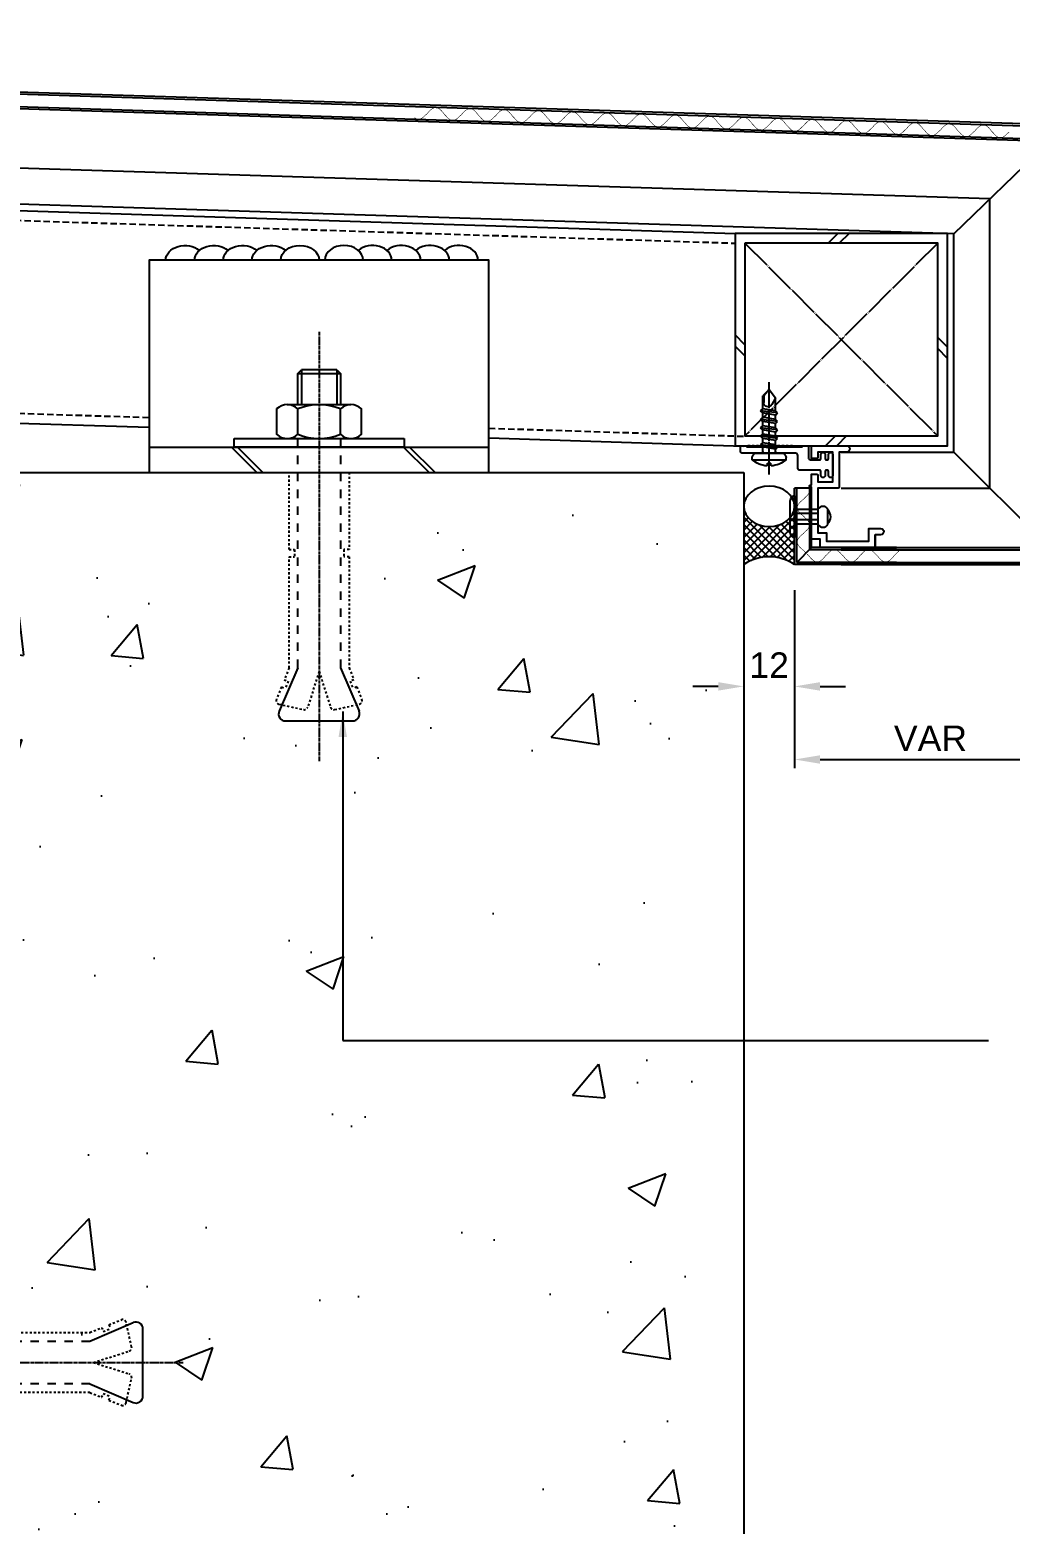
# Model space of a CAD drawing. Header units: millimetres. Extents: x 3549 to 7984, y 668 to 4080.
# Drawn here: x 4183.7 to 4414.6, y 3318.3 to 3670.2 of the extents above; entities that cross this region are included whole.
import ezdxf

# ---------------------------------------------------------------- set-up
doc = ezdxf.new("R2010")
doc.units = ezdxf.units.MM
for name, pattern in [('A2', [8, 2, -2, 2, -2]), ('C2', [1.125, 0.75, -0.125, 0.125, -0.125]), ('CENTER', [7.75, 7.25, -0.25, 0, -0.25]), ('HIDDEN', [0.375, 0.25, -0.125]), ('HIDDEN2', [1, 0.5, -0.5])]:
    doc.linetypes.add(name, pattern=pattern)
doc.layers.get('Defpoints').update_dxf_attribs({"color": 211})
for name, color, linetype in [('.1 text box', 7, 'Continuous'), ('3', 3, 'Continuous'), ('4', 4, 'Continuous'), ('A-SECT-WALL', 52, 'Continuous'), ('BOARD', 55, 'Continuous'), ('Bolt', 1, 'Continuous'), ('COL', 2, 'Continuous'), ('Dims', 1, 'Continuous'), ('FAST', 60, 'Continuous'), ('HAT', 5, 'Continuous'), ('INS', 2, 'Continuous'), ('PI', 6, 'Continuous'), ('Structure', 6, 'Continuous'), ('TEXT', 2, 'Continuous')]:
    doc.layers.add(name, color=color, linetype=linetype)
doc.layers.add('NT Panel', color=7, linetype='Continuous', true_color=0xbfff7f)
doc.styles.get("Standard").update_dxf_attribs({"font": 'arial.ttf'})
doc.dimstyles.new('Telling', dxfattribs={"dimscale": 2, "dimtxt": 3, "dimasz": 3, "dimexe": 1, "dimexo": 3, "dimgap": 1, "dimtad": 1, "dimdec": 1, "dimrnd": 1, "dimdsep": 46, "dimtxsty": 'Standard', "dimcen": 3, "dimclrd": 1, "dimclre": 1, "dimclrt": 2, "dimadec": 0, "dimazin": 0, "dimtfac": 1, "dimtdec": 1, "dimtofl": 0, "dimtmove": 0, "dimatfit": 0, "dimfxl": 1, "dimtolj": 1, "dimtzin": 0, "dimlwe": -1, "dimarcsym": 0})

# ---------------------------------------------------------------- blocks, each defined once
blk = doc.blocks.new('50')
at = {"color": 1, "linetype": 'CENTER'}
for p, q in [((-3.973676047059371, -22.69999999999999), (-49.37367604706037, 22.70000000000212)), ((-3.973676047060508, 22.7), (-49.37367604705673, -22.7))]:
    blk.add_line(p, q, dxfattribs=at)
at = {"layer": 'PI', "color": 9}
for p, q in [((-31.11866989110399, 25.00000000000028), (-28.81866989114565, 22.69999999999999)), ((-28.46701946156986, 25.00000000000121), (-26.16701946162516, 22.70000000000003)), ((-49.37367604706037, 1.244822420986566), (-51.67367604706033, -1.055177578970756)), ((-1.673676046914807, 1.819822421122694), (-3.97367604706028, -0.480177578981511)), ((-49.37367604706037, -1.406828008544892), (-51.67367604705919, -3.706828008486696)), ((-1.67367604691367, -0.8318280084114349), (-3.97367604706028, -3.131828008501998)), ((-30.54366989111418, -22.70000000000005), (-28.24366989101054, -25.00000000014552)), ((-27.89201946158209, -22.70000000000002), (-25.5920194614946, -25.0000000001446))]:
    blk.add_line(p, q, dxfattribs=at)
at = {"layer": 'PI', "color": 4}
for points in [[(-1.673676047060326, -25), (-51.67367604706033, -25), (-51.67367604706033, 25), (-1.673676047060326, 25)], [(-3.97367604706028, -22.7), (-49.37367604706037, -22.7), (-49.37367604706037, 22.69999999999999), (-3.97367604706028, 22.7)]]:
    blk.add_lwpolyline(points, close=True, dxfattribs=at)
blk = doc.blocks.new('set anchor')
at = {"color": 1, "linetype": 'C2'}
blk.add_line((0, -27.16666666666606), (0, 74.08333333333303), dxfattribs=at)
at = {"color": 3}
for p, q in [((7.878024141747574, 64.5), (-7.878024141748028, 64.5)), ((-5.000000000000455, 51.99999999999909), (-9.40728351726466, 62.17065427060879)), ((5, 51.99999999999909), (9.407283517264204, 62.17065427060879))]:
    blk.add_line(p, q, dxfattribs=at)
at = {"color": 2, "linetype": 'HIDDEN2'}
for p, q in [((-3.660509358127456, 61.83470162411959), (-9.459592181196513, 60.54601655232636)), ((-4.547473508864641e-13, 52.83333333333303), (-2.685629159934251, 61.27388212169717)), ((0, 52.83333333333303), (2.685629159933796, 61.27388212169717)), ((9.459592181196058, 60.54601655232636), (3.660509358127001, 61.83470162411959)), ((-8.887587518995133, 56.51063546415207), (-10.05254737541873, 59.42303510521106)), ((-8.887587518995133, 56.51063546415207), (-7.97772672293604, 56.84929640348037)), ((-7.28697478498998, 55.15260646604929), (-7.97772672293604, 56.84929640348037)), ((7.286974784989525, 55.15260646604929), (7.977726722935586, 56.84929640348037)), ((8.887587518994224, 56.51063546415207), (7.977726722935586, 56.84929640348037)), ((8.887587518994678, 56.51063546415207), (10.05254737541782, 59.42303510521106)), ((-8.19805604530302, 54.78680677992088), (-7.28697478498998, 55.15260646604929)), ((-7.08333333333394, 51.99999999999909), (-8.19805604530302, 54.78680677992088)), ((7.08333333333303, 51.99999999999909), (8.19805604530211, 54.78680677992088)), ((8.19805604530211, 54.78680677992088), (7.286974784989525, 55.15260646604929)), ((-7.08333333333394, 25.83333333333394), (-7.08333333333394, 51.99999999999909)), ((7.08333333333303, 51.99999999999909), (7.08333333333303, 25.83333333333394)), ((-7.08333333333394, 25.83333333333394), (-5.833333333333485, 25.83333333333394)), ((-5.833333333333485, 24.16666666666697), (-5.833333333333485, 25.83333333333394)), ((7.08333333333303, 25.83333333333394), (5.83333333333303, 25.83333333333394)), ((5.83333333333303, 24.16666666666697), (5.83333333333303, 25.83333333333394)), ((-7.08333333333394, 6), (-7.08333333333394, 24.16666666666697)), ((-7.08333333333394, 24.16666666666697), (-5.833333333333485, 24.16666666666697)), ((7.08333333333303, 24.16666666666697), (5.83333333333303, 24.16666666666697)), ((7.08333333333303, 24.16666666666697), (7.08333333333303, 6))]:
    blk.add_line(p, q, dxfattribs=at)
at = {"color": 3, "linetype": 'A2'}
for p, q in [((-5.000000000000455, -2), (-5.000000000000455, 51.99999999999909)), ((5, 51.99999999999909), (5, -2))]:
    blk.add_line(p, q, dxfattribs=at)
at = {"color": 4}
for p, q in [((-20, 0), (20, 0)), ((-20, -2), (-20, 0)), ((20, 0), (20, -2)), ((20, -2), (-20, -2))]:
    blk.add_line(p, q, dxfattribs=at)
blk.add_line((7.5, -2), (-7.499999999995453, -2))
blk.add_line((7.5, -2), (-7.499999999995453, -2))
at = {"color": 2}
for p, q in [((-5.000000000002274, -3.010362971078393), (-5.000000000002274, -9)), ((5, -3.010362971082031), (5, -9)), ((7.5, -10), (-7.499999999995453, -10)), ((-5, -17.35516112345522), (-5, -9.997680739844327)), ((-4.16666666666697, -18.18849445678825), (-4.16666666666697, -9.996714381446509)), ((4.16666666666697, -18.18849445678825), (4.16666666666606, -9.98705079746287)), ((5, -9.986084439065053), (5, -17.35516112345522)), ((5, -17.35516112345522), (-5, -17.35516112345522)), ((-4.16666666666697, -18.18849445678825), (-5, -17.35516112345522)), ((5, -17.35516112345522), (4.166666666666515, -18.18849445678825)), ((-4.16666666666697, -18.18849445678825), (4.166666666666515, -18.18849445678825))]:
    blk.add_line(p, q, dxfattribs=at)
blk.add_lwpolyline([(5, -3.010362971082031, 0.2020725942163737), (-5, -3.010362971082031, 0.4041451884348061), (-10.00000000000182, -3.010362971092945), (-10.00000000000182, -8.989637028907964, 0.4041451884348061), (-5, -8.989637028918878, 0.2020725942163737), (5, -8.989637028918878, 0.4041451884348061), (10, -8.989637028908874), (10, -3.010362971092036, 0.4041451884348062)], format="xyb", close=True, dxfattribs=at)
at = {"color": 3}
for centre, start, end in [((-7.878024141748028, 62.83333333333303), 90, 203.4286928087398), ((7.878024141747574, 62.83333333333303), 336.5713071912602, 90)]:
    blk.add_arc(centre, 1.666666666666667, start, end, dxfattribs=at)
at = {"color": 2, "linetype": 'HIDDEN2'}
for centre, start, end in [((-9.278816799680953, 59.73252733550635), 102.5288077091571, 201.8014094863518), ((-3.479733976611897, 61.02121240729957), 17.65012421993351, 102.5288077091571), ((3.479733976611442, 61.02121240729957), 77.47119229084285, 162.3498757800665), ((9.278816799680499, 59.73252733550635), 338.1985905136482, 77.47119229084285)]:
    blk.add_arc(centre, 0.8333333333333333, start, end, dxfattribs=at)
blk = doc.blocks.new('*D42')
at = {"layer": 'Defpoints', "color": 0, "transparency": 16777216}
for p in [(3955.286990660254, 3707.559408414361), (3953.871596351185, 3662.865952754053), (4427.871596364221, 3647.854875794242)]:
    blk.add_point(p, dxfattribs=at)
at = {"layer": 'Dims', "color": 1, "transparency": 16777216}
for p, q in [((3954.061514770799, 3668.862946250289), (3955.350296800125, 3709.55840624644)), ((4428.061514783835, 3653.851869290477), (4429.350296813161, 3694.547329286629))]:
    blk.add_line(p, q, dxfattribs=at)
at = {"layer": 'Dims', "color": 1, "lineweight": -2, "transparency": 16777216}
blk.add_line((4423.289997177054, 3692.738249874164), (3961.283984156489, 3707.369489994747), dxfattribs=at)
at = {"layer": 'Dims', "color": 1, "transparency": 16777216}
for points in [[(3961.315637226425, 3708.368988910787), (3961.252331086554, 3706.369991078708), (3955.286990660254, 3707.559408414361)], [(4423.32165024699, 3693.737748790204), (4423.258344107118, 3691.738750958125), (4429.286990673289, 3692.54833145455)]]:
    blk.add_solid(points, dxfattribs=at)
at = {"layer": 'Dims', "color": 2, "transparency": 16777216, "insert": (4192.44525601645, 3705.051364514652), "char_height": 6, "attachment_point": 5, "rotation": 358.1861097034877}
blk.add_mtext('\\A1;VAR', dxfattribs=at)
blk = doc.blocks.new('*D55')
at = {"layer": 'Defpoints', "color": 0, "transparency": 16777216}
for p in [(4351.871596361428, 3537.311017112594), (4363.871596361432, 3537.311017112594), (4363.871596361432, 3515.61149895537)]:
    blk.add_point(p, dxfattribs=at)
at = {"layer": 'Dims', "color": 1, "transparency": 16777216}
for p, q in [((4351.871596361428, 3531.311017112594), (4351.871596361428, 3513.61149895537)), ((4363.871596361432, 3531.311017112594), (4363.871596361432, 3513.61149895537))]:
    blk.add_line(p, q, dxfattribs=at)
at = {"layer": 'Dims', "color": 1, "lineweight": -2, "transparency": 16777216}
for p, q in [((4345.871596361428, 3515.61149895537), (4339.871596361428, 3515.61149895537)), ((4369.871596361432, 3515.61149895537), (4375.871596361432, 3515.61149895537))]:
    blk.add_line(p, q, dxfattribs=at)
at = {"layer": 'Dims', "color": 1, "transparency": 16777216}
for points in [[(4345.871596361428, 3516.61149895537), (4345.871596361428, 3514.61149895537), (4351.871596361428, 3515.61149895537)], [(4369.871596361432, 3516.61149895537), (4369.871596361432, 3514.61149895537), (4363.871596361432, 3515.61149895537)]]:
    blk.add_solid(points, dxfattribs=at)
at = {"layer": 'Dims', "color": 2, "transparency": 16777216, "insert": (4357.87159636143, 3520.623777263692), "char_height": 6, "attachment_point": 5}
blk.add_mtext('\\A1;12', dxfattribs=at)
blk = doc.blocks.new('*D43')
at = {"layer": 'Defpoints', "color": 0, "transparency": 16777216}
for p in [(4363.871596361432, 3544.3110156306), (4427.871596364221, 3544.311015630598), (4427.871596364221, 3498.392801317546)]:
    blk.add_point(p, dxfattribs=at)
at = {"layer": 'Dims', "color": 1, "transparency": 16777216}
for p, q in [((4363.871596361432, 3538.3110156306), (4363.871596361432, 3496.392801317546)), ((4427.871596364221, 3538.311015630598), (4427.871596364221, 3496.392801317546))]:
    blk.add_line(p, q, dxfattribs=at)
at = {"layer": 'Dims', "color": 1, "lineweight": -2, "transparency": 16777216}
blk.add_line((4369.871596361432, 3498.392801317546), (4421.871596364221, 3498.392801317546), dxfattribs=at)
at = {"layer": 'Dims', "color": 1, "transparency": 16777216}
for points in [[(4369.871596361432, 3499.392801317546), (4369.871596361432, 3497.392801317546), (4363.871596361432, 3498.392801317546)], [(4421.871596364221, 3499.392801317546), (4421.871596364221, 3497.392801317546), (4427.871596364221, 3498.392801317546)]]:
    blk.add_solid(points, dxfattribs=at)
at = {"layer": 'Dims', "color": 2, "transparency": 16777216, "insert": (4395.871596362826, 3503.392801317546), "char_height": 6, "attachment_point": 5}
blk.add_mtext('\\A1;VAR', dxfattribs=at)
blk = doc.blocks.new('SLIDE-MOLD')
at = {"layer": '.1 text box', "color": 7, "ltscale": 0.8, "true_color": 0xffffff, "elevation": 1.049471199531806e-09}
blk.add_lwpolyline([(27951.36386872296, 11468.83761146928), (27951.36386872296, 11465.83761146928), (27951.36386872296, 11468.83761146928), (27964.36386872296, 11468.83761146928), (27964.36386872296, 11466.83761146928), (27966.36386872296, 11466.83761146928), (27966.36386872296, 11454.58761146928), (27966.73749444953, 11454.52356644338, -0.679596090826969), (27966.73749444949, 11454.15165649518), (27966.36386872296, 11454.08761146928), (27966.36386872296, 11451.58761146928), (27965.11386872296, 11451.58761146928, -0.414213562373095), (27964.86386872296, 11451.83761146928), (27964.86386872296, 11453.33761146928), (27961.36386872296, 11453.33761146928), (27961.36386872296, 11446.33761146928), (27964.86386872296, 11446.33761146928), (27964.86386872296, 11447.58761146928, -0.414213562373095), (27965.11386872296, 11447.83761146928), (27966.36386872296, 11447.83761146928), (27966.36386872296, 11445.08761146928, -0.414213562373095), (27966.11386872296, 11444.83761146928), (27958.11386872296, 11444.83761146928, -0.9999999999999999), (27958.11386872296, 11446.33761146928), (27959.86386872296, 11446.33761146928), (27959.86386872296, 11454.58761146928, -0.414213562373095), (27960.11386872296, 11454.83761146928), (27964.86386872296, 11454.83761146928), (27964.86386872296, 11465.33761146928), (27962.86386872296, 11465.33761146928), (27962.86386872296, 11467.33761146928), (27952.86386872296, 11467.33761146928), (27952.86386872296, 11464.33761146928), (27950.11386872297, 11464.33761146928, -1.000000000000075), (27950.11386872297, 11465.83761146929), (27951.36386872296, 11465.83761146928)], format="xyb", dxfattribs=at)
blk.add_lwpolyline([(27982.86386872296, 11444.83761146928), (27981.86386872296, 11444.83761146928, -0.4142135623730976), (27981.61386872296, 11445.08761146928), (27981.61386872296, 11445.13761146927), (27968.61386872296, 11445.13761146927), (27968.61386872296, 11445.08761146928, -0.4142135623730927), (27968.36386872296, 11444.83761146928), (27967.36386872296, 11444.83761146928, -0.4142135623730976), (27967.11386872296, 11445.08761146928), (27967.11386872296, 11447.63761146927, 0.4142135623731117), (27966.61386872296, 11448.13761146927), (27964.41386872278, 11448.13761146927, 0.4142135623730617), (27964.16386872278, 11447.88761146927), (27964.16386872278, 11446.93761146926, -0.9999999999999999), (27963.16386872278, 11446.93761146926), (27963.16386872278, 11447.88761146927, 0.4142135623731283), (27962.91386872278, 11448.13761146927), (27962.61386872296, 11448.13761146927, 0.414213562373095), (27962.36386872296, 11447.88761146927), (27962.36386872296, 11446.93761146926, -0.9999999999999999), (27961.36386872296, 11446.93761146926), (27961.36386872296, 11451.83761146928, -0.9999999999999999), (27962.36386872296, 11451.83761146928), (27962.36386872296, 11450.88761146927, 0.4142135623731283), (27962.61386872296, 11450.63761146927), (27962.91386872278, 11450.63761146927, 0.414213562373095), (27963.16386872278, 11450.88761146927), (27963.16386872278, 11451.83761146928, -1.000000000000057), (27964.16386872278, 11451.83761146928), (27964.16386872278, 11450.88761146927, 0.414213562373095), (27964.41386872278, 11450.63761146927), (27969.12386872274, 11450.63761146927, -0.414213562373095), (27969.62386872274, 11450.13761146927), (27969.62386872274, 11447.13761146927, 0.414213562373095), (27970.12386872274, 11446.63761146927), (27976.06386872292, 11446.63761146927), (27976.36386872296, 11446.33761146928), (27976.66386872278, 11446.63761146927), (27982.61386872296, 11446.63761146927, -0.414213562373095), (27983.11386872296, 11446.13761146927), (27983.11386872296, 11445.08761146928, -0.4142135623730935)], format="xyb", close=True, dxfattribs=at)
blk = doc.blocks.new('피스')
at = {"color": 1, "linetype": 'CENTER'}
for p, q in [((0, 4.994234959285676), (-1.45519e-11, -16.76617960838484)), ((-0.5, 2.979417234224456), (-0.3999999999941792, 2.303861639979004)), ((0.5, 2.979417234226275), (0.4000000000087312, 2.303861639979004))]:
    blk.add_line(p, q, dxfattribs=at)
at = {"color": 6}
for p, q in [((-4, 1.5), (-4, 1.000000000001818)), ((-4, 1.5), (4, 1.5)), ((-3, 0), (3, 0)), ((-0.3999999999941792, 2.303861639979004), (0.4000000000087312, 2.303861639979004)), ((4, 1.5), (4, 1)), ((2, -1.5), (-2, -2)), ((-1.5, -1.5), (-2, -2)), ((-2, -2), (-1.5, -2.5)), ((-1.5, -3.5), (-2, -4)), ((2, -3.5), (-2, -4)), ((-1.5, -0.499999999998181), (-1.5, -1.5)), ((1.5, -1), (-1.5, -1.5)), ((1.5, -2), (-1.5, -2.5)), ((-1.5, -2.5), (-1.5, -3.5)), ((1.5, -3), (-1.5, -3.5)), ((1.5, -0.5), (1.5, -1)), ((1.5, -1), (2, -1.5)), ((2, -1.5), (1.5, -2)), ((1.5, -2), (1.5, -3)), ((1.5, -3), (2, -3.5)), ((2, -3.5), (1.5, -4)), ((-2, -4), (-1.5, -4.5)), ((-1.5, -5.5), (-2, -6)), ((2, -5.5), (-2, -6)), ((-2, -6), (-1.5, -6.5)), ((1.5, -4), (-1.5, -4.5)), ((-1.5, -4.5), (-1.5, -5.5)), ((1.5, -5), (-1.5, -5.5)), ((1.5, -6), (-1.5, -6.5)), ((-1.5, -6.5), (-1.5, -7.5)), ((1.5, -7), (-1.5, -7.5)), ((1.5, -4), (1.5, -5)), ((1.5, -5), (2, -5.5)), ((2, -5.5), (1.5, -6)), ((1.5, -6), (1.5, -7)), ((1.5, -7), (2, -7.5)), ((-1.5, -7.5), (-2, -8)), ((2, -7.5), (-2, -8)), ((-2, -8), (-1.5, -8.5)), ((-1.5, -9.5), (-2, -10)), ((2, -9.5), (-2, -10)), ((-2, -10), (-1.5, -10.5)), ((1.5, -8), (-1.5, -8.5)), ((-1.5, -8.5), (-1.5, -9.5)), ((1.5, -9), (-1.5, -9.5)), ((1.5, -10), (-1.5, -10.5)), ((-1.5, -10.5), (-1.5, -13.5)), ((2, -7.5), (1.5, -8)), ((1.5, -8), (1.5, -9)), ((1.5, -9), (2, -9.5)), ((2, -9.5), (1.5, -10)), ((1.5, -10), (1.5, -13.02794578865905)), ((0, -15), (-1.5, -13.5)), ((-1.269135901500703, -13.5375327857655), (-1.269135901500703, -11.96914375120104)), ((0, -15), (-1.269135901500703, -13.5375327857655)), ((0, -15), (1.5, -13.02794578865905)), ((1.5, -13.02794578865905), (0.5961351330624894, -11.4678394157454))]:
    blk.add_line(p, q, dxfattribs=at)
for centre, radius, start, end in [((0, -3.083333333335759), 6.08333333333516, 94.71456054081824, 131.1120904393839), ((-3, 1.000000000001818), 1, 180, 270), ((-2, -0.499999999998181), 0.5, 0, 90), ((0, -3.083333333335759), 6.08333333333516, 48.88790956061607, 85.28543945918176), ((2, -0.5), 0.5, 90, 180), ((3, 1), 1, 270, 0), ((-0.2691359015007038, -11.96914375120104), 1, 30.08633172329508, 180)]:
    blk.add_arc(centre, radius, start, end, dxfattribs=at)
blk = doc.blocks.new('N-SCREW')
at = {"color": 6}
blk.add_blockref('피스', (17.25025960282073, -1.028045323091646), dxfattribs=at)

msp = doc.modelspace()

# ---------------------------------------------------------------- hatches: boundary and pattern name
at = {"layer": 'BOARD'}
h = msp.add_hatch(dxfattribs=at)
h.set_pattern_fill('ANSI37', color=256, scale=0.3999999753716611, angle=179.9999999999999, style=0)
h.set_pattern_definition([(224.9999999999999, (25222.62118561309, 33832.70185582404), (0.8980255568147159, -0.8980255568147191), []), (314.9999999999999, (25222.62118561309, 33832.70185582404), (0.8980255568147191, 0.8980255568147159), [])])
edge = h.paths.add_edge_path()
edge.add_ellipse((4357.871596361435, 3558.028879231778), major_axis=(-5.999999992680281, -1.569613219521477e-12), ratio=0.793089284554729, start_angle=-1.6427748050773516e-11, end_angle=179.9999999999887, ccw=False)
edge.add_line((4351.871596368802, 3558.028879231778), (4351.871596368802, 3544.311015636122))
edge.add_arc((4357.871596361435, 3535.345935571719), 10.78761606946253, 56.20705293517682, 123.7929470648252, ccw=False)
edge.add_line((4363.871596354288, 3544.311015635261), (4363.871596354288, 3558.028879228339))
at = {"layer": 'Structure'}
h = msp.add_hatch(dxfattribs=at)
h.set_pattern_fill('AR-CONC', color=256, scale=0.5, style=0)
h.set_pattern_definition([(49.99999999999999, (6261.279058469685, -11037.26195538897), (91.092334498002, -7.969542769451543), [9.525, -104.775]), (355, (6261.279058469685, -11037.26195538897), (-17.62171071248467, 95.52842261951757), [7.62, -83.820292085]), (100.4514447, (6268.870061969687, -11037.92608213897), (73.47062354517664, 87.55887595609755), [8.095004399999997, -89.04512229999997]), (46.18420000000002, (6261.279058469685, -11011.86195538897), (135.539520446065, -21.02116396636357), [14.28749999999996, -157.1624999999994]), (96.63555760999992, (6272.574008469688, -11013.61370538897), (118.7020670257515, 123.7130622988608), [12.14251157, -133.56780408]), (351.1841511700001, (6261.279058469685, -11011.86195538897), (118.7020670324885, 123.7130622927663), [11.429983535, -125.72986596]), (21, (6273.979058469686, -11018.21195538897), (75.80719563456624, -51.1325990935438), [9.525, -104.775]), (326.0000000000001, (6273.979058469686, -11018.21195538897), (30.90101417382354, 92.09398306115963), [7.62, -83.82]), (71.45144499999999, (6280.296324769686, -11022.47300533897), (106.7082096393581, 40.96138444295262), [8.0950044, -89.04496879999999]), (37.50000000000001, (6261.279058469685, -11037.26195538897), (1.544301625295908, 42.27751943657655), [0, -82.804, 0, -85.09, 0, -84.1375]), (7.499999999999999, (6261.279058469685, -11037.26195538897), (33.40983125515287, 50.09028740905975), [0, -48.514, 0, -80.899, 0, -32.0675]), (327.5, (6232.958058469689, -11037.26195538897), (67.7952975834357, -2.864371996336722), [0, -31.75, 0, -99.06, 0, -131.445]), (317.5, (6220.258058469688, -11037.26195538897), (74.06459069300902, 12.71324551666651), [0, -41.275, 0, -65.786, 0, -93.345])])
h.paths.add_polyline_path([(4151.871596359568, 3565.984698938584), (4351.871596361434, 3565.984698938584), (4351.871596361434, 3200.851931957637), (4151.871596359568, 3200.851931957637)])

# ---------------------------------------------------------------- linework, layer by layer
at = {"color": 18, "linetype": 'HIDDEN2', "true_color": 0x000000}
msp.add_line((4363.37159636144, 3572.311015630608), (4352.371596361436, 3572.311015630601), dxfattribs=at)
at = {"color": 2}
for p, q in [((4237.222016159834, 3565.984698938584), (4231.222016158903, 3571.984698938584)), ((4238.636229722684, 3565.984698938584), (4232.636229721753, 3571.984698938584)), ((4277.77455059897, 3565.984698938584), (4271.774550598038, 3571.984698938584)), ((4279.18876416182, 3565.984698938584), (4273.188764160888, 3571.984698938584))]:
    msp.add_line(p, q, dxfattribs=at)
at = {"layer": '3', "color": 4}
for p, q in [((4031.871596351186, 3632.381738148077), (4349.871596364221, 3622.311015630599)), ((4030.288942854404, 3582.406792346112), (4211.871596354449, 3576.656262417462)), ((4291.871596366324, 3574.122747318455), (4351.871596361438, 3572.222610994639))]:
    msp.add_line(p, q, dxfattribs=at)
at = {"layer": 'A-SECT-WALL', "color": 5}
for p, q in [((3954.371596351186, 3662.3498676171), (4427.371596364221, 3647.370459596022)), ((3957.371596351185, 3659.253356795386), (4424.371596364221, 3644.463962406706))]:
    msp.add_line(p, q, dxfattribs=at)
for points in [[(4374.871596364221, 3544.811015630598), (4427.371596364221, 3544.811015630598), (4427.371596364221, 3647.370459596022)], [(4374.871596364221, 3547.811015630598), (4424.371596364221, 3547.811015630598), (4424.371596364221, 3644.463962406706)]]:
    msp.add_lwpolyline(points, dxfattribs=at)
at = {"layer": 'BOARD', "const_width": 0.1250656372481108}
for points in [[(4414.412336046039, 3646.207156307582), (4413.984459339179, 3645.826731686197), (4413.594674148548, 3645.437196982566), (4413.240672389715, 3645.155225371042), (4412.914015511647, 3644.969945202812), (4412.606264966766, 3644.87048482779), (4412.308982205189, 3644.845972596836), (4412.013846145975, 3644.88924610313), (4411.713005579359, 3645.007979912775), (4411.398726763351, 3645.213557834232), (4411.063275953661, 3645.517363676908), (4410.698919410616, 3645.9307812489), (4410.295971244089, 3646.337517212297), (4409.978943693949, 3646.760024346881), (4409.614587149749, 3647.1734419192), (4409.279136341215, 3647.477247761548), (4408.964857524044, 3647.682825683041), (4408.664016957427, 3647.801559492687), (4408.368880898212, 3647.844832998981), (4408.071598136637, 3647.820320768027), (4407.763847591755, 3647.720860393005), (4407.437190713687, 3647.535580224775), (4407.083188954864, 3647.253608613542), (4406.693403764221, 3646.86407390962), (4406.350277591445, 3646.462473142842), (4405.922400884584, 3646.082048521457), (4405.532615695117, 3645.692513817788), (4405.178613935119, 3645.410542206301), (4404.851957058216, 3645.225262038034), (4404.544206513335, 3645.125801663013), (4404.246923751759, 3645.101289432059), (4403.951787692543, 3645.144562938352), (4403.650947125928, 3645.263296747997), (4403.336668308756, 3645.468874669491), (4403.001217499066, 3645.772680512167), (4402.636860956022, 3646.186098084158), (4402.233912789494, 3646.592834047557), (4401.916885239354, 3647.01534118214), (4401.552528695153, 3647.428758754459), (4401.217077886618, 3647.732564596807), (4400.902799069449, 3647.938142518301), (4400.601958502832, 3648.056876327947), (4400.306822443617, 3648.10014983424), (4400.009539682041, 3648.075637603286), (4399.70178913716, 3647.976177228264), (4399.375132260256, 3647.790897059998), (4399.021130500269, 3647.508925448801), (4398.63134531079, 3647.119390744842), (4398.288219136849, 3646.717789978101), (4397.860342431154, 3646.337365356679), (4397.470557240521, 3645.947830653047), (4397.116555481688, 3645.665859041523), (4396.78989860362, 3645.480578873293), (4396.482148058739, 3645.381118498271), (4396.184865297163, 3645.356606267318), (4395.889729237948, 3645.399879773612), (4395.588888671332, 3645.518613583256), (4395.274609854161, 3645.72419150475), (4394.939159045634, 3646.027997347389), (4394.574802501427, 3646.441414919418), (4394.171854336062, 3646.848150882779), (4393.85482678476, 3647.270658017399), (4393.490470241723, 3647.684075589681), (4393.155019432024, 3647.987881432066), (4392.840740616017, 3648.193459353523), (4392.539900049401, 3648.312193163169), (4392.244763990186, 3648.355466669462), (4391.94748122861, 3648.330954438508), (4391.639730683729, 3648.231494063486), (4391.313073805661, 3648.046213895257), (4390.959072045673, 3647.76424228406), (4390.569286856195, 3647.374707580102), (4390.226160683418, 3646.973106813323), (4389.798283976558, 3646.592682191938), (4389.408498785926, 3646.203147488306), (4389.054497027093, 3645.921175876782), (4388.727840149026, 3645.735895708552), (4388.420089604144, 3645.636435333531), (4388.122806842569, 3645.611923102577), (4387.827670783353, 3645.65519660887), (4387.526830216737, 3645.773930418515), (4387.212551400729, 3645.979508339972), (4386.87710059104, 3646.283314182649), (4386.512744047996, 3646.69673175464), (4386.109795881468, 3647.103467718038), (4385.792768331328, 3647.525974852621), (4385.428411787128, 3647.93939242494), (4385.092960978593, 3648.243198267289), (4384.778682161423, 3648.448776188782), (4384.477841594807, 3648.567509998428), (4384.182705535591, 3648.610783504721), (4383.885422774016, 3648.586271273768), (4383.577672229134, 3648.486810898745), (4383.251015351066, 3648.301530730516), (4382.897013592243, 3648.019559119282), (4382.507228401601, 3647.63002441536), (4382.164102228823, 3647.228423648582), (4381.736225521963, 3646.847999027197), (4381.346440332495, 3646.458464323528), (4380.992438572499, 3646.176492712041), (4380.665781695596, 3645.991212543774), (4380.358031150713, 3645.891752168753), (4380.060748389138, 3645.867239937799), (4379.765612329922, 3645.910513444093), (4379.464771763306, 3646.029247253737), (4379.150492946135, 3646.234825175231), (4378.815042136444, 3646.538631017907), (4378.450685593401, 3646.952048589899), (4378.047737426872, 3647.358784553297), (4377.730709876732, 3647.781291687881), (4377.366353332533, 3648.194709260199), (4377.030902523999, 3648.498515102548), (4376.716623706827, 3648.704093024041), (4376.41578314021, 3648.822826833687), (4376.120647080996, 3648.86610033998), (4375.823364319421, 3648.841588109026), (4375.515613774538, 3648.742127734004), (4375.188956897635, 3648.556847565738), (4374.834955137647, 3648.274875954541), (4374.445169948171, 3647.885341250583), (4374.102043774228, 3647.483740483841), (4373.674167068531, 3647.103315862419), (4373.2843818779, 3646.713781158788), (4372.930380119067, 3646.431809547263), (4372.603723240999, 3646.246529379033), (4372.295972696118, 3646.147069004012), (4371.998689934542, 3646.122556773058), (4371.703553875326, 3646.165830279352), (4371.402713308711, 3646.284564088996), (4371.088434491539, 3646.490142010491), (4370.752983683014, 3646.79394785313), (4370.388627138806, 3647.207365425158), (4369.985678973441, 3647.614101388519), (4369.668651422138, 3648.03660852314), (4369.304294879103, 3648.450026095421), (4368.968844069403, 3648.753831937807), (4368.654565253396, 3648.959409859263), (4368.35372468678, 3649.078143668909), (4368.058588627564, 3649.121417175203), (4367.761305865989, 3649.096904944249), (4367.453555321106, 3648.997444569226), (4367.12689844304, 3648.812164400997), (4366.772896683053, 3648.5301927898), (4366.383111493575, 3648.140658085842), (4366.039985320796, 3647.739057319063), (4365.612108613937, 3647.358632697678), (4365.222323423305, 3646.969097994046), (4364.868321664472, 3646.687126382522), (4364.541664786404, 3646.501846214292), (4364.233914241523, 3646.402385839271), (4363.936631479946, 3646.377873608317), (4363.641495420732, 3646.421147114611), (4363.340654854116, 3646.539880924255), (4363.026376038109, 3646.745458845713), (4362.690925228419, 3647.049264688389), (4362.326568685375, 3647.46268226038), (4361.923620518846, 3647.869418223778), (4361.606592968707, 3648.291925358362), (4361.242236424507, 3648.70534293068), (4360.906785615973, 3649.009148773029), (4360.592506798801, 3649.214726694522), (4360.291666232184, 3649.333460504168), (4359.99653017297, 3649.376734010462), (4359.699247411394, 3649.352221779508), (4359.391496866513, 3649.252761404485), (4359.064839988445, 3649.067481236256), (4358.710838229621, 3648.785509625022), (4358.321053038979, 3648.395974921101), (4357.977926866202, 3647.994374154322), (4357.550050159341, 3647.613949532937), (4357.160264969874, 3647.224414829269), (4356.806263209877, 3646.942443217781), (4356.479606332973, 3646.757163049514), (4356.171855788092, 3646.657702674493), (4355.874573026516, 3646.633190443539), (4355.579436967301, 3646.676463949833), (4355.278596400685, 3646.795197759478), (4354.964317583514, 3647.000775680972), (4354.628866773824, 3647.304581523648), (4354.26451023078, 3647.717999095639), (4353.861562064252, 3648.124735059037), (4353.544534514112, 3648.547242193621), (4353.180177969912, 3648.960659765939), (4352.844727161377, 3649.264465608288), (4352.530448344207, 3649.470043529781), (4352.229607777591, 3649.588777339427), (4351.934471718375, 3649.632050845721), (4351.6371889568, 3649.607538614767), (4351.329438411917, 3649.508078239744), (4351.002781535014, 3649.322798071478), (4350.648779775026, 3649.040826460282), (4350.258994585548, 3648.651291756323), (4349.915868411607, 3648.249690989581), (4349.487991705912, 3647.86926636816), (4349.098206515279, 3647.479731664528), (4348.744204756446, 3647.197760053004), (4348.41754787838, 3647.012479884773), (4348.109797333497, 3646.913019509752), (4347.812514571922, 3646.888507278798), (4347.517378512706, 3646.931780785092), (4347.21653794609, 3647.050514594736), (4346.902259128919, 3647.256092516231), (4346.566808320393, 3647.55989835887), (4346.202451776184, 3647.973315930898), (4345.79950361082, 3648.380051894259), (4345.482476059517, 3648.80255902888), (4345.118119516481, 3649.215976601161), (4344.782668706781, 3649.519782443547), (4344.468389890775, 3649.725360365003), (4344.16754932416, 3649.844094174649), (4343.872413264944, 3649.887367680943), (4343.575130503368, 3649.862855449989), (4343.267379958487, 3649.763395074966), (4342.940723080419, 3649.578114906737), (4342.586721320431, 3649.29614329554), (4342.196936130955, 3648.906608591582), (4341.853809958176, 3648.505007824803), (4341.425933251316, 3648.124583203418), (4341.036148060684, 3647.735048499787), (4340.682146301851, 3647.453076888262), (4340.355489423783, 3647.267796720032), (4340.047738878902, 3647.168336345011), (4339.750456117326, 3647.143824114058), (4339.45532005811, 3647.187097620351), (4339.154479491495, 3647.305831429996), (4338.840200675488, 3647.511409351453), (4338.504749865798, 3647.815215194129), (4338.140393322754, 3648.22863276612), (4337.737445156225, 3648.635368729518), (4337.420417606086, 3649.057875864102), (4337.056061061885, 3649.471293436421), (4336.720610253351, 3649.775099278769), (4336.406331436179, 3649.980677200263), (4336.105490869564, 3650.099411009908), (4335.810354810348, 3650.142684516202), (4335.513072048773, 3650.118172285248), (4335.20532150389, 3650.018711910226), (4334.878664625824, 3649.833431741997), (4334.524662867, 3649.551460130763), (4334.134877676359, 3649.161925426841), (4333.791751503581, 3648.760324660062), (4333.363874796722, 3648.379900038678), (4332.974089607253, 3647.990365335009), (4332.620087847255, 3647.708393723522), (4332.293430970352, 3647.523113555254), (4331.98568042547, 3647.423653180233), (4331.688397663896, 3647.39914094928), (4331.393261604679, 3647.442414455573), (4331.092421038064, 3647.561148265218), (4330.778142220894, 3647.766726186712), (4330.442691411203, 3648.070532029388), (4330.078334868159, 3648.483949601379), (4329.67538670163, 3648.890685564777), (4329.358359151491, 3649.313192699361), (4328.994002607291, 3649.726610271679), (4328.658551798757, 3650.030416114028), (4328.344272981585, 3650.235994035521), (4328.043432414968, 3650.354727845167), (4327.748296355754, 3650.398001351461), (4327.451013594178, 3650.373489120507), (4327.143263049296, 3650.274028745484), (4326.816606172393, 3650.088748577219), (4326.462604412405, 3649.806776966022), (4326.072819222927, 3649.417242262063), (4325.729693048987, 3649.015641495322), (4325.301816343292, 3648.635216873899), (4324.912031152659, 3648.245682170268), (4324.558029393826, 3647.963710558744), (4324.231372515757, 3647.778430390514), (4323.923621970876, 3647.678970015493), (4323.626339209301, 3647.654457784539), (4323.331203150085, 3647.697731290833), (4323.030362583469, 3647.816465100477), (4322.716083766298, 3648.022043021971), (4322.380632957772, 3648.32584886461), (4322.016276413563, 3648.739266436638), (4321.6133282482, 3649.1460024), (4321.296300696896, 3649.56850953462), (4320.93194415386, 3649.981927106902), (4320.596493344161, 3650.285732949287), (4320.282214528153, 3650.491310870744), (4319.981373961538, 3650.610044680389), (4319.686237902323, 3650.653318186683), (4319.388955140747, 3650.628805955729), (4319.081204595866, 3650.529345580707), (4318.754547717798, 3650.344065412478), (4318.400545957809, 3650.062093801281), (4318.010760768332, 3649.672559097322), (4317.667634595555, 3649.270958330544), (4317.239757888696, 3648.890533709159), (4316.849972698063, 3648.500999005527), (4316.49597093923, 3648.219027394003), (4316.169314061162, 3648.033747225773), (4315.861563516281, 3647.934286850752), (4315.564280754706, 3647.909774619798), (4315.26914469549, 3647.953048126091), (4314.968304128874, 3648.071781935736), (4314.654025312868, 3648.277359857193), (4314.318574503177, 3648.581165699869), (4313.954217960132, 3648.99458327186), (4313.551269793605, 3649.401319235259), (4313.234242243465, 3649.823826369843), (4312.869885699265, 3650.237243942161), (4312.534434890731, 3650.54104978451), (4312.220156073558, 3650.746627706003), (4311.919315506942, 3650.865361515649), (4311.624179447726, 3650.908635021942), (4311.326896686152, 3650.884122790988), (4311.019146141271, 3650.784662415966), (4310.692489263203, 3650.599382247737), (4310.338487504379, 3650.317410636503), (4309.948702313739, 3649.927875932581), (4309.605576140961, 3649.526275165803), (4309.1776994341, 3649.145850544418), (4308.787914244633, 3648.756315840749), (4308.433912484635, 3648.474344229262), (4308.107255607732, 3648.289064060995), (4307.799505062849, 3648.189603685974), (4307.502222301275, 3648.16509145502), (4307.207086242059, 3648.208364961314), (4306.906245675442, 3648.327098770958), (4306.591966858271, 3648.532676692452), (4306.256516048582, 3648.836482535128), (4305.892159505538, 3649.24990010712), (4305.48921133901, 3649.656636070518), (4305.17218378887, 3650.079143205101), (4304.807827244669, 3650.49256077742), (4304.472376436135, 3650.796366619768), (4304.158097618963, 3651.001944541262), (4303.857257052348, 3651.120678350908), (4303.562120993132, 3651.163951857201), (4303.264838231556, 3651.139439626248), (4302.957087686675, 3651.039979251225), (4302.630430809771, 3650.854699082959), (4302.276429049783, 3650.572727471762), (4301.886643860307, 3650.183192767804), (4301.543517686365, 3649.781592001062), (4301.11564098067, 3649.40116737964), (4300.725855790037, 3649.011632676009), (4300.371854031204, 3648.729661064484), (4300.045197153137, 3648.544380896254), (4299.737446608255, 3648.444920521233), (4299.440163846679, 3648.420408290279), (4299.145027787463, 3648.463681796572), (4298.844187220848, 3648.582415606217), (4298.529908403678, 3648.787993527711), (4298.194457595151, 3649.091799370351), (4297.830101050942, 3649.505216942379), (4297.427152885579, 3649.91195290574), (4297.110125334275, 3650.334460040361), (4296.745768791239, 3650.747877612642), (4296.410317981541, 3651.051683455028), (4296.096039165533, 3651.257261376484), (4295.795198598917, 3651.37599518613), (4295.500062539701, 3651.419268692423), (4295.202779778127, 3651.39475646147), (4294.895029233245, 3651.295296086447), (4294.568372355177, 3651.110015918218), (4294.214370595189, 3650.828044307021), (4293.824585405711, 3650.438509603062), (4293.481459232935, 3650.036908836284), (4293.053582526074, 3649.656484214899), (4292.663797335442, 3649.266949511267), (4292.309795576609, 3648.984977899743), (4291.983138698541, 3648.799697731513), (4291.67538815366, 3648.700237356492), (4291.378105392085, 3648.675725125538), (4291.08296933287, 3648.718998631832), (4290.782128766254, 3648.837732441476), (4290.467849950246, 3649.043310362933), (4290.132399140556, 3649.34711620561), (4289.76804259751, 3649.760533777601), (4289.365094430984, 3650.167269740999), (4289.048066880843, 3650.589776875583), (4288.683710336644, 3651.003194447901), (4288.348259528109, 3651.30700029025), (4288.033980710938, 3651.512578211743), (4287.733140144323, 3651.631312021389), (4287.438004085107, 3651.674585527683), (4287.140721323531, 3651.650073296729), (4286.832970778651, 3651.550612921706), (4286.506313900582, 3651.365332753477), (4286.152312141758, 3651.083361142243), (4285.762526951116, 3650.693826438322), (4285.419400778339, 3650.292225671543), (4284.99152407148, 3649.911801050158), (4284.601738882011, 3649.52226634649), (4284.247737122014, 3649.240294735002), (4283.921080245111, 3649.055014566735), (4283.61332970023, 3648.955554191714), (4283.316046938654, 3648.93104196076), (4283.020910879439, 3648.974315467054), (4282.720070312822, 3649.093049276698), (4282.40579149565, 3649.298627198193), (4282.070340685961, 3649.602433040869), (4281.705984142916, 3650.01585061286), (4281.303035976388, 3650.422586576258), (4280.986008426249, 3650.845093710842), (4280.621651882049, 3651.25851128316), (4280.286201073513, 3651.562317125509), (4279.971922256343, 3651.767895047002), (4279.671081689727, 3651.886628856648), (4279.375945630511, 3651.929902362941), (4279.078662868936, 3651.905390131988), (4278.770912324055, 3651.805929756965), (4278.44425544715, 3651.6206495887), (4278.090253687163, 3651.338677977502), (4277.700468497686, 3650.949143273544), (4277.357342323743, 3650.547542506802), (4276.929465618048, 3650.16711788538), (4276.539680427415, 3649.777583181748), (4276.185678668582, 3649.495611570224), (4275.859021790516, 3649.310331401994), (4275.551271245633, 3649.210871026973), (4275.253988484058, 3649.186358796019), (4274.958852424843, 3649.229632302313), (4274.658011858226, 3649.348366111958), (4274.343733041055, 3649.553944033451)], [(4366.580750494416, 3547.02016976358), (4366.338294719823, 3547.247886931854), (4365.944517111789, 3547.66350762825), (4365.53225658397, 3547.993749970012), (4365.13057917174, 3548.371009875157), (4364.837543609529, 3548.715908983411), (4364.642016589214, 3549.03653749167), (4364.532864802671, 3549.340985601483), (4364.49895494236, 3549.637343512074), (4364.532864802671, 3549.933701422665), (4364.642016589214, 3550.238149532478), (4364.837543609529, 3550.558778041901), (4365.13057917174, 3550.903677150156), (4365.53225658397, 3551.280937055299), (4365.944517111789, 3551.611179395898), (4366.338294719823, 3552.026800093457), (4366.739972131762, 3552.404059999767), (4367.033007694264, 3552.748959106857), (4367.22853471458, 3553.069587616279), (4367.337686501122, 3553.374035726093), (4367.371596361433, 3553.670393636683), (4367.337686501122, 3553.966751547275), (4367.22853471458, 3554.271199657088), (4367.033007694264, 3554.591828165346), (4366.739972131762, 3554.9367272736), (4366.338294719823, 3555.313987178746), (4365.944517111789, 3555.729607876303), (4365.53225658397, 3556.059850216902), (4365.13057917174, 3556.437110123211), (4364.837543609529, 3556.782009230301), (4364.642016589214, 3557.102637739724), (4364.532864802671, 3557.407085849537), (4364.49895494236, 3557.703443760129), (4364.532864802671, 3557.99980167072), (4364.642016589214, 3558.304249780533), (4364.837543609529, 3558.624878289956), (4365.13057917174, 3558.969777397046), (4365.53225658397, 3559.347037303355), (4365.944517111789, 3559.677279643953), (4366.338294719823, 3560.092900341514), (4366.739972131762, 3560.470160246656), (4367.033007694264, 3560.815059354911), (4367.22853471458, 3561.135687863169), (4367.337686501122, 3561.440135972983), (4367.371596361433, 3561.736493883574), (4367.337686501122, 3562.032851794165), (4367.22853471458, 3562.337299903978)], [(4388.437570373974, 3547.472426963429), (4388.092671266885, 3547.179391400928), (4387.715411360577, 3546.777713988989), (4387.29979066418, 3546.383936380954), (4386.969548322418, 3545.971675853135), (4386.592288417273, 3545.569998440906), (4386.24738930902, 3545.276962878695), (4385.92676080076, 3545.08143585838), (4385.622312690947, 3544.972284071836), (4385.325954780356, 3544.938374211526), (4385.029596869766, 3544.972284071836), (4384.725148759952, 3545.08143585838), (4384.404520250529, 3545.276962878695), (4384.059621142275, 3545.569998440906), (4383.682361237131, 3545.971675853135), (4383.352118896532, 3546.383936380954), (4382.936498198974, 3546.777713988989), (4382.559238292663, 3547.179391400928), (4382.214339185574, 3547.472426963429), (4381.893710676152, 3547.667953983746), (4381.589262566337, 3547.777105770288), (4381.292904655746, 3547.811015630599), (4380.996546745156, 3547.777105770288), (4380.692098635343, 3547.667953983746), (4380.371470127085, 3547.472426963429), (4380.02657101883, 3547.179391400928), (4379.649311113685, 3546.777713988989), (4379.233690416127, 3546.383936380954), (4378.903448075528, 3545.971675853135), (4378.526188169219, 3545.569998440906), (4378.181289062129, 3545.276962878695), (4377.860660552707, 3545.08143585838), (4377.556212442893, 3544.972284071836), (4377.259854532301, 3544.938374211526), (4376.96349662171, 3544.972284071836), (4376.659048511897, 3545.08143585838), (4376.338420002475, 3545.276962878695), (4375.993520895384, 3545.569998440906), (4375.616260989075, 3545.971675853135), (4375.286018648477, 3546.383936380954), (4374.870397950916, 3546.777713988989), (4374.493138045774, 3547.179391400928), (4374.148238937519, 3547.472426963429), (4373.827610429261, 3547.667953983746), (4373.523162319448, 3547.777105770288), (4373.226804408857, 3547.811015630599), (4372.930446498266, 3547.777105770288), (4372.625998388453, 3547.667953983746), (4372.305369879029, 3547.472426963429), (4371.960470770774, 3547.179391400928), (4371.58321086563, 3546.777713988989), (4371.167590168071, 3546.383936380954), (4370.837347827473, 3545.971675853135), (4370.460087921164, 3545.569998440906), (4370.115188814075, 3545.276962878695), (4369.794560304651, 3545.08143585838), (4369.490112194838, 3544.972284071836), (4369.193754284247, 3544.938374211526), (4368.897396373656, 3544.972284071836), (4368.592948263843, 3545.08143585838), (4368.272319755583, 3545.276962878695), (4367.927420647328, 3545.569998440906), (4367.550160742186, 3545.971675853135), (4367.219918400421, 3546.383936380954), (4366.804297704027, 3546.777713988989)]]:
    msp.add_lwpolyline(points, dxfattribs=at)
at = {"layer": 'BOARD'}
msp.add_arc((4357.871596361435, 3535.345935571719), 10.78761606946235, 56.20705288835219, 123.7929471116478, dxfattribs=at)
at = {"layer": 'BOARD', "extrusion": (0, 0, -1)}
msp.add_ellipse((4357.871596361435, 3558.028879231778), major_axis=(-5.999999992680281, -1.569613219521477e-12), ratio=0.7930892845547289, dxfattribs=at)
at = {"layer": 'Bolt'}
for p, q in [((4362.821596356965, 3551.711015629111), (4362.821596356965, 3559.411015639541)), ((4369.371596358627, 3557.3110156306, -3.685090629994032e-08), (4363.871596361435, 3557.3110156306, -3.685090629994032e-08)), ((4369.371596358627, 3556.31101563805, -3.685090629994032e-08), (4363.871596361435, 3556.311015638049, -3.685090629994032e-08)), ((4369.371596358627, 3554.8110156306, -3.685090629994032e-08), (4363.871596361435, 3554.8110156306, -3.685090629994032e-08)), ((4371.686361442244, 3553.81101563805), (4371.686361442244, 3557.3110156306)), ((4369.371596358627, 3553.81101563805, -3.685090629994032e-08), (4363.871596361435, 3553.81101563805, -3.685090629994032e-08))]:
    msp.add_line(p, q, dxfattribs=at)
at = {"layer": 'Bolt', "linetype": 'Continuous', "ltscale": 3}
for p, q in [((4363.871596361435, 3560.461015639541), (4363.871596361435, 3550.661015639541)), ((4369.371596353983, 3557.3110156306, -3.685090629994032e-08), (4369.371596353983, 3553.81101563805, -3.685090629994032e-08))]:
    msp.add_line(p, q, dxfattribs=at)
at = {"layer": 'Bolt'}
for centre, radius, start, end in [((4363.871596361435, 3559.411015639541), 1.049999999999999, 90, 180), ((4370.528978894388, 3556.712441830423, -3.685090629994032e-08), 1.303006117113651, 27.34705087747195, 152.6529491225281), ((4370.184861431753, 3555.56101563805), 2.201499999999999, 313.0028691592943, 46.99713084070564), ((4363.871596361435, 3551.711015629111), 1.049999999999999, 180, 270), ((4370.528978894388, 3554.409589438227, -3.685090629994032e-08), 1.303006117112575, 207.3470508774719, 332.6529491225281)]:
    msp.add_arc(centre, radius, start, end, dxfattribs=at)
at = {"layer": 'COL'}
msp.add_line((4211.871596354449, 3571.984698938584), (4291.871596366324, 3571.984698938584), dxfattribs=at)
at = {"layer": 'FAST', "color": 61}
msp.add_lwpolyline([(4291.871596366324, 3565.984698938584), (4291.871596366324, 3615.984698945103), (4211.871596354449, 3615.984698945103), (4211.871596354449, 3565.984698938584)], close=True, dxfattribs=at)
at = {"layer": 'INS', "extrusion": (0, 0, -1)}
for centre, major_axis, ratio, start_param, end_param in [((4220.2598704667, 3615.984698945103), (4.515030073415033, -6.12786704238759e-14), 0.7728373534075187, 3.141592653589775, 5.56045105936616), ((4227.032415576901, 3615.984698945103), (4.515030073415033, -6.12786704238759e-14), 0.7728373534075187, 3.141592653589775, 5.56045105936616), ((4233.804960687103, 3615.984698945103), (4.515030073415033, -6.12786704238759e-14), 0.7728373534075187, 3.141592653589775, 5.56045105936616), ((4240.577505797071, 3615.984698945103), (4.515030073415033, -6.12786704238759e-14), 0.7728373534075187, 3.141592653589775, 5.56045105936616), ((4247.350050907506, 3615.984698945103), (4.515030073415033, -5.89242145671416e-13), 0.77283735340753, 3.141592653589624, 6.283185307179417)]:
    msp.add_ellipse(centre, major_axis=major_axis, ratio=ratio, start_param=start_param, end_param=end_param, dxfattribs=at)
at = {"layer": 'INS'}
for centre, major_axis, ratio, start_param, end_param in [((4257.715065426582, 3615.984698945103), (-4.515030073415033, 8.293975691192639e-16), 0.77283735340753, 3.141592653589793, 6.283185307179586), ((4264.487610536551, 3615.984698945103), (4.515030073415033, 5.961987528563738e-14), 0.7728373534075187, -1.731947918415244e-14, 2.418858405776367), ((4271.26015564652, 3615.984698945103), (4.515030073415033, 5.961987528563738e-14), 0.7728373534075187, -1.731947918415244e-14, 2.418858405776367), ((4278.032700756954, 3615.984698945103), (4.515030073415033, 5.961987528563738e-14), 0.7728373534075187, -1.731947918415244e-14, 2.418858405776367), ((4284.805245866923, 3615.984698945103), (4.515030073415033, 5.961987528563738e-14), 0.7728373534075187, -1.731947918415244e-14, 2.418858405776367)]:
    msp.add_ellipse(centre, major_axis=major_axis, ratio=ratio, start_param=start_param, end_param=end_param, dxfattribs=at)
at = {"layer": 'NT Panel', "color": 30, "true_color": 0xff7f00}
for p, q in [((3953.871596351184, 3662.865952754053), (4427.871596364221, 3647.854875794242)), ((4367.871596361436, 3562.3110156306), (4363.871596361435, 3562.3110156306)), ((4363.871596361435, 3544.311015630601), (4363.871596361436, 3562.3110156306)), ((4367.871596361436, 3548.311015630599), (4367.871596361436, 3562.3110156306)), ((4387.871596361436, 3548.311015630599), (4367.871596361434, 3548.311015630599)), ((4387.871596361435, 3544.311015630601), (4363.871596361435, 3544.311015630601))]:
    msp.add_line(p, q, dxfattribs=at)
at = {"layer": 'NT Panel', "color": 9}
for p, q in [((4401.371596364221, 3622.180817288613), (4423.871596364221, 3643.979546208487)), ((4401.371596364221, 3570.811015630598), (4423.871596364221, 3548.311015630598))]:
    msp.add_line(p, q, dxfattribs=at)
at = {"layer": 'NT Panel', "color": 5, "true_color": 0x0000ff}
for p, q in [((4364.371596361436, 3544.8110156306), (4364.371596361436, 3562.3110156306)), ((4367.371596361432, 3562.311015630601), (4367.371596361434, 3547.811015630599)), ((4364.371596361437, 3544.811015630601), (4367.871596361436, 3548.311015630599)), ((4387.871596361436, 3547.811015630597), (4367.371596361436, 3547.811015630599)), ((4387.871596361435, 3544.8110156306), (4364.371596361437, 3544.8110156306))]:
    msp.add_line(p, q, dxfattribs=at)
at = {"layer": 'NT Panel', "color": 30, "true_color": 0xff7f00}
for points in [[(4374.871596364221, 3548.311015630598), (4423.871596364221, 3548.311015630598), (4423.871596364221, 3643.979546208487), (3957.871596351187, 3658.737271658434), (3957.871596351185, 3496.378299864021)], [(4374.871596364221, 3544.311015630598), (4427.871596364221, 3544.311015630598), (4427.871596364221, 3647.854875794242)]]:
    msp.add_lwpolyline(points, dxfattribs=at)
at = {"layer": 'NT Panel', "color": 9}
for points in [[(4374.871596364221, 3562.311015630598), (4409.871596364221, 3562.311015630598), (4409.871596364221, 3630.415892658343), (3971.871596351187, 3644.286887823768), (3971.871596351185, 3496.378299864021)], [(4374.871596364221, 3570.811015630598), (4401.371596364221, 3570.811015630598), (4401.371596364221, 3622.180817288613), (3980.371596351187, 3635.513440495579), (3980.371596351185, 3496.378299864021)]]:
    msp.add_lwpolyline(points, dxfattribs=at)
at = {"layer": 'PI', "color": 5, "linetype": 'HIDDEN', "ltscale": 6}
for p, q in [((4031.798794290335, 3630.082890641184), (4349.798794303366, 3620.012168123711)), ((4030.361744915255, 3584.705639853004), (4211.871596354449, 3578.957415488359)), ((4291.871596366324, 3576.423900389353), (4351.944398422289, 3574.521458501527))]:
    msp.add_line(p, q, dxfattribs=at)
at = {"layer": 'Structure'}
for p, q in [((4151.871596359568, 3565.984698938584), (4351.871596361434, 3565.984698938584)), ((4351.871596361434, 3565.984698938584), (4351.871596361434, 3200.851931957637))]:
    msp.add_line(p, q, dxfattribs=at)

# ---------------------------------------------------------------- block references
at = {"xscale": -1, "rotation": 180}
msp.add_blockref('N-SCREW', (4340.621336758619, 3569.482970307506), dxfattribs=at)
at = {"layer": '4', "xscale": -1, "rotation": 270}
msp.add_blockref('50', (4374.871596364221, 3623.984691677659), dxfattribs=at)
at = {"layer": 'HAT'}
for p, rotation in [((4251.871596360503, 3571.984698938584), 180), ((4145.871596359568, 3356.377460526193), 270)]:
    msp.add_blockref('set anchor', p, dxfattribs=dict(at, rotation=rotation))
at = {"layer": 'TEXT', "rotation": 180}
msp.add_blockref('SLIDE-MOLD', (32334.23546508441, 15017.14862709989, -1.049471199471243e-09), dxfattribs=at)

# ---------------------------------------------------------------- dimensions: what is measured, and where the dimension line sits
at = {"layer": 'Dims'}
dim = msp.add_aligned_dim(p1=(4427.871596364221, 3647.854875794242), p2=(3953.871596351185, 3662.865952754053), distance=-44.715862061577695, text='VAR', dimstyle='Telling', dxfattribs=at)
dim.commit()
dim.dimension.update_dxf_attribs({"geometry": '*D42', "text_midpoint": (4192.44525601645, 3705.051364514652)})
dim = msp.add_linear_dim(base=(4427.871596364221, 3498.392801317546), p1=(4363.871596361432, 3544.3110156306), p2=(4427.871596364221, 3544.311015630598), text='VAR', dimstyle='Telling', dxfattribs=at)
dim.commit()
dim.dimension.update_dxf_attribs({"geometry": '*D43', "text_midpoint": (4395.871596362826, 3498.392801317546), "dimtype": 160})
dim = msp.add_linear_dim(base=(4363.871596361432, 3515.61149895537), p1=(4351.871596361428, 3537.311017112594), p2=(4363.871596361432, 3537.311017112594), dimstyle='Telling', dxfattribs=at)
dim.commit()
dim.dimension.update_dxf_attribs({"geometry": '*D55', "text_midpoint": (4357.87159636143, 3515.61149895537), "dimtype": 160})

# ---------------------------------------------------------------- leaders
msp.add_leader([(4257.43912726183, 3509.687620741115), (4257.43912726183, 3432.213848671676), (4409.499303599696, 3432.213848671676)], dimstyle='Telling', override={"dimgap": 1, "dimtad": 0}, dxfattribs=at)

doc.saveas('drawing.dxf')
